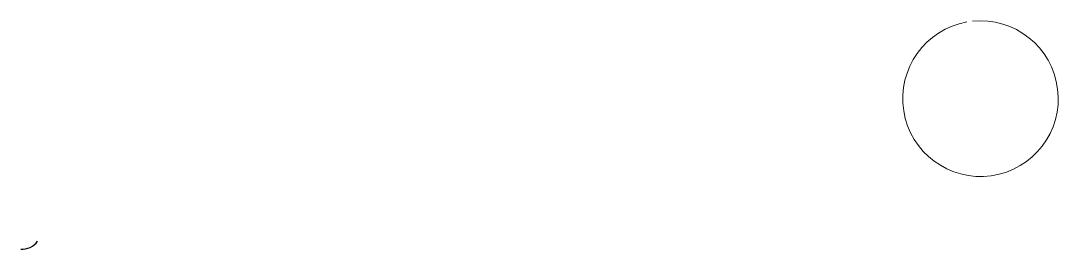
# Model space of a CAD drawing. Extents: x 55 to 499, y 58 to 156.
import ezdxf

# ---------------------------------------------------------------- set-up
doc = ezdxf.new("R2010")
doc.units = 0
doc.layers.get('0').update_dxf_attribs({"linetype": 'CONTINUOUS'})
doc.layers.add('gm3', color=1, linetype='CONTINUOUS')

msp = doc.modelspace()

# ---------------------------------------------------------------- linework, layer by layer
at = {"color": 7, "linetype": 'Continuous', "lineweight": 15}
msp.add_arc((465.56, 122.5), 33.25, 100, 96, dxfattribs=at)
at = {"layer": 'gm3', "color": 1}
msp.add_lwpolyline([(55.1, 58.21), (55.1, 58.21), (55.1, 58.21, 0.263732), (62.32, 61.56), (62.32, 61.56)], format="xyb", dxfattribs=at)

doc.saveas('drawing.dxf')
